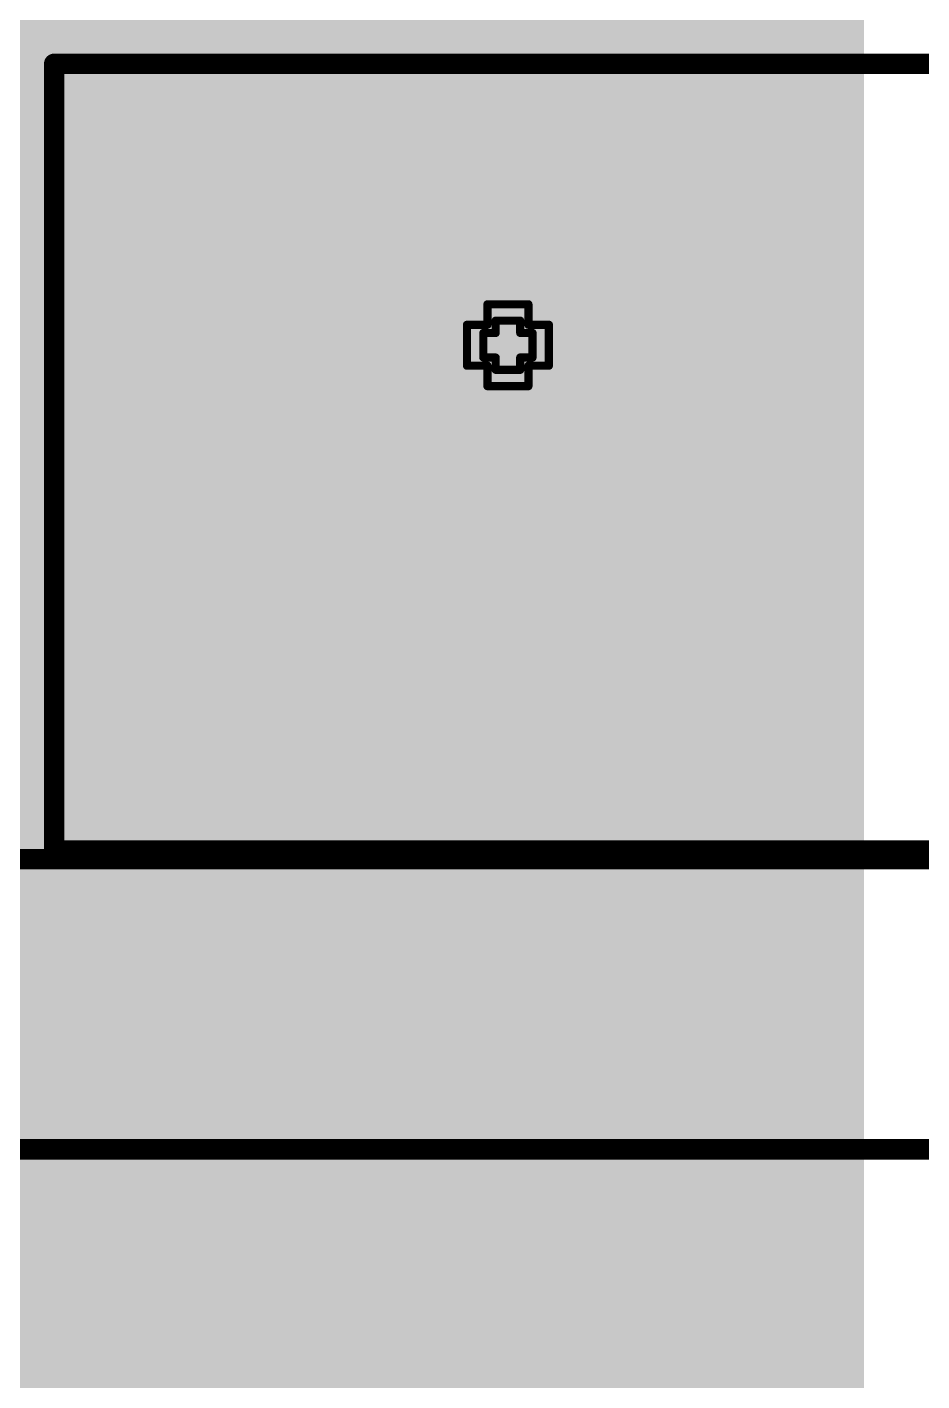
# Model space of a CAD drawing. Header units: inches. Extents: x 68 to 568, y 3 to 460.
# Drawn here: x 229.63 to 235.18, y 148.82 to 157.23 of the extents above; entities that cross this region are included whole.
import ezdxf

# ---------------------------------------------------------------- set-up
doc = ezdxf.new("R2010")
doc.units = ezdxf.units.IN
for name, color, linetype in [('Bottom Layer', 5, 'Continuous'), ('Bottom Solder', 6, 'Continuous'), ('Drill Drawing', 1, 'Continuous'), ('Layer 1', 16, 'Continuous'), ('Layer 2', 76, 'Continuous'), ('Multi-Layer', 9, 'Continuous'), ('Pad Holes', 156, 'Continuous'), ('Top Layer', 1, 'Continuous'), ('Top Overlay', 2, 'Continuous'), ('Top Solder', 216, 'Continuous')]:
    doc.layers.add(name, color=color, linetype=linetype)

# ---------------------------------------------------------------- blocks, each defined once
blk = doc.blocks.new('XSD366_094_10')
at = {"layer": 'Top Overlay'}
for points in [[(8.5, 0.9, 0.127, 0.127, 0), (-8.5, 0.9, 0.127, 0.127, 0)], [(8.5, -0.9, 0.127, 0.127, 0), (-8.5, -0.9, 0.127, 0.127, 0)]]:
    blk.add_lwpolyline(points, format="xyseb", dxfattribs=at)
blk = doc.blocks.new('TO_220_2_288')
at = {"layer": 'Bottom Layer'}
h = blk.add_hatch(color=5, dxfattribs=at)
edge = h.paths.add_edge_path()
edge.add_arc((2.54, -0.25), 1, 180, 360)
edge.add_line((3.54, -0.25), (3.54, 0.25))
edge.add_arc((2.54, 0.25), 1, 0, 180)
edge.add_line((1.54, 0.25), (1.54, -0.25))
at = {"layer": 'Bottom Solder'}
h = blk.add_hatch(color=6, dxfattribs=at)
edge = h.paths.add_edge_path()
edge.add_arc((2.54, -0.25), 1.0508, 180, 360)
edge.add_line((3.5908, -0.25), (3.5908, 0.25))
edge.add_arc((2.54, 0.25), 1.0508, 0, 180)
edge.add_line((1.4892, 0.25), (1.4892, -0.25))
at = {"layer": 'Layer 1'}
h = blk.add_hatch(color=16, dxfattribs=at)
edge = h.paths.add_edge_path()
edge.add_arc((2.54, -0.25), 1, 180, 360)
edge.add_line((3.54, -0.25), (3.54, 0.25))
edge.add_arc((2.54, 0.25), 1, 0, 180)
edge.add_line((1.54, 0.25), (1.54, -0.25))
at = {"layer": 'Layer 2'}
h = blk.add_hatch(color=76, dxfattribs=at)
edge = h.paths.add_edge_path()
edge.add_arc((2.54, -0.25), 1, 180, 360)
edge.add_line((3.54, -0.25), (3.54, 0.25))
edge.add_arc((2.54, 0.25), 1, 0, 180)
edge.add_line((1.54, 0.25), (1.54, -0.25))
at = {"layer": 'Multi-Layer'}
h = blk.add_hatch(color=9, dxfattribs=at)
edge = h.paths.add_edge_path()
edge.add_arc((2.54, -0.25), 1, 180, 360)
edge.add_line((3.54, -0.25), (3.54, 0.25))
edge.add_arc((2.54, 0.25), 1, 0, 180)
edge.add_line((1.54, 0.25), (1.54, -0.25))
at = {"layer": 'Pad Holes'}
h = blk.add_hatch(color=7, dxfattribs=at)
edge = h.paths.add_edge_path()
edge.add_arc((2.54, 0), 0.7, 0, 360)
at = {"layer": 'Top Layer'}
h = blk.add_hatch(color=1, dxfattribs=at)
edge = h.paths.add_edge_path()
edge.add_arc((2.54, -0.25), 1, 180, 360)
edge.add_line((3.54, -0.25), (3.54, 0.25))
edge.add_arc((2.54, 0.25), 1, 0, 180)
edge.add_line((1.54, 0.25), (1.54, -0.25))
at = {"layer": 'Top Solder'}
h = blk.add_hatch(color=216, dxfattribs=at)
edge = h.paths.add_edge_path()
edge.add_arc((2.54, -0.25), 1.0508, 180, 360)
edge.add_line((3.5908, -0.25), (3.5908, 0.25))
edge.add_arc((2.54, 0.25), 1.0508, 0, 180)
edge.add_line((1.4892, 0.25), (1.4892, -0.25))
at = {"layer": 'Top Overlay'}
for points in [[(5.354, 3.135, 0.127, 0.127, 0), (-5.354, 3.135, 0.127, 0.127, 0)], [(5.354, 3.135, 0.127, 0.127, 0), (5.354, -1.745, 0.127, 0.127, 0)], [(5.354, -1.746, 0.127, 0.127, 0), (-5.353, -1.746, 0.127, 0.127, 0)]]:
    blk.add_lwpolyline(points, format="xyseb", dxfattribs=at)
for points in [[(5.3222, 3.135, 0.0635, 0.0635, 1), (5.3857, 3.135, 0.0635, 0.0635, 1)], [(5.3222, 3.135, 0.0635, 0.0635, 1), (5.3857, 3.135, 0.0635, 0.0635, 1)], [(5.3222, -1.745, 0.0635, 0.0635, 1), (5.3857, -1.745, 0.0635, 0.0635, 1)], [(5.3222, -1.746, 0.0635, 0.0635, 1), (5.3857, -1.746, 0.0635, 0.0635, 1)]]:
    blk.add_lwpolyline(points, format="xyseb", close=True, dxfattribs=at)

msp = doc.modelspace()

# ---------------------------------------------------------------- hatches: boundary and pattern name
at = {"layer": 'Bottom Layer'}
h = msp.add_hatch(color=5, dxfattribs=at)
h.paths.add_polyline_path([(234.823, 148.0055), (271.399, 148.0055), (297.0784, 148.0055), (300.7106, 144.3733), (300.7106, 131.3939), (297.3578, 128.0411), (272.4404, 128.0411), (241.6048, 128.0411), (241.6048, 117.8049), (234.1091, 117.8049), (234.1091, 123.5453), (228.3968, 123.5453), (228.3968, 111.5438), (223.1644, 106.3114), (223.1644, 95.8085), (214.7062, 95.8085), (214.7062, 124.6885), (214.7062, 152.8823), (214.7062, 157.0987), (234.823, 157.0987)])
h.paths.add_polyline_path([(222.651, 153.6701), (222.157, 153.6701), (221.6724, 153.5737), (221.216, 153.3847), (220.8052, 153.1102), (220.4559, 152.7609), (220.1814, 152.3501), (219.9924, 151.8937), (219.896, 151.4091), (219.896, 150.9151), (219.9924, 150.4306), (220.1814, 149.9741), (220.4559, 149.5634), (220.8052, 149.214), (221.216, 148.9396), (221.6724, 148.7505), (222.157, 148.6541), (222.651, 148.6541), (223.1356, 148.7505), (223.592, 148.9396), (224.0028, 149.214), (224.3521, 149.5634), (224.6266, 149.9741), (224.8156, 150.4306), (224.912, 150.9151), (224.912, 151.4091), (224.8156, 151.8937), (224.6266, 152.3501), (224.3521, 152.7609), (224.0028, 153.1102), (223.592, 153.3847), (223.1356, 153.5737)], flags=0)
h.paths.add_polyline_path([(287.9385, 139.2438), (287.458, 139.1911), (286.997, 139.0458), (286.5732, 138.8133), (286.2029, 138.5025), (285.9003, 138.1255), (285.6771, 137.6968), (285.5418, 137.2327), (285.4997, 136.7511), (285.5523, 136.2706), (285.6977, 135.8096), (285.9302, 135.3858), (286.2409, 135.0155), (286.6179, 134.7129), (287.0467, 134.4897), (287.5108, 134.3544), (287.9923, 134.3123), (288.4728, 134.3649), (288.9339, 134.5103), (289.3577, 134.7428), (289.728, 135.0535), (290.0305, 135.4305), (290.2537, 135.8593), (290.389, 136.3234), (290.4311, 136.8049), (290.3785, 137.2854), (290.2331, 137.7465), (290.0006, 138.1703), (289.6899, 138.5406), (289.3129, 138.8431), (288.8842, 139.0664), (288.4201, 139.2016)], flags=0)
h.paths.add_polyline_path([(222.651, 127.0255), (222.1569, 127.0255), (221.6724, 126.9291), (221.216, 126.7401), (220.8052, 126.4656), (220.4559, 126.1163), (220.1814, 125.7055), (219.9923, 125.2491), (219.896, 124.7645), (219.896, 124.2705), (219.9923, 123.786), (220.1814, 123.3295), (220.4559, 122.9188), (220.8052, 122.5694), (221.216, 122.295), (221.6724, 122.1059), (222.1569, 122.0095), (222.651, 122.0095), (223.1355, 122.1059), (223.5919, 122.295), (224.0027, 122.5694), (224.352, 122.9188), (224.6265, 123.3295), (224.8156, 123.786), (224.9119, 124.2705), (224.9119, 124.7645), (224.8156, 125.2491), (224.6265, 125.7055), (224.352, 126.1163), (224.0027, 126.4656), (223.5919, 126.7401), (223.1355, 126.9291)], flags=0)
h.paths.add_polyline_path([(237.9472, 122.082), (237.617, 122.082), (237.2981, 121.9965), (237.0121, 121.8314), (236.7787, 121.598), (236.6136, 121.312), (236.5281, 120.9931), (236.5281, 120.6629), (236.6136, 120.344), (236.7787, 120.058), (237.0121, 119.8245), (237.2981, 119.6595), (237.617, 119.574), (237.9472, 119.574), (238.2661, 119.6595), (238.5521, 119.8245), (238.7856, 120.058), (238.9507, 120.344), (239.0361, 120.6629), (239.0361, 120.9931), (238.9507, 121.312), (238.7856, 121.598), (238.5521, 121.8314), (238.2661, 121.9965)], flags=0)
at = {"layer": 'Top Layer'}
msp.add_hatch(color=1, dxfattribs=at).paths.add_polyline_path([(225.298, 150.9776), (234.823, 150.9776), (234.823, 163.576), (225.298, 163.576)])
msp.add_hatch(color=1, dxfattribs=at).paths.add_polyline_path([(225.298, 150.9776), (234.823, 150.9776), (234.823, 163.576), (225.298, 163.576)])

# ---------------------------------------------------------------- linework, layer by layer
at = {"layer": 'Drill Drawing'}
for points in [[(232.487, 155.3785, 0.0508, 0.0508, 0), (232.487, 155.5055, 0.0508, 0.0508, 0)], [(232.487, 155.5055, 0.0508, 0.0508, 0), (232.741, 155.5055, 0.0508, 0.0508, 0)], [(232.741, 155.3785, 0.0508, 0.0508, 0), (232.741, 155.5055, 0.0508, 0.0508, 0)], [(232.5378, 155.3277, 0.0508, 0.0508, 0), (232.5378, 155.4039, 0.0508, 0.0508, 0)], [(232.5378, 155.4039, 0.0508, 0.0508, 0), (232.6902, 155.4039, 0.0508, 0.0508, 0)], [(232.6902, 155.3277, 0.0508, 0.0508, 0), (232.6902, 155.4039, 0.0508, 0.0508, 0)], [(232.36, 155.1245, 0.0508, 0.0508, 0), (232.36, 155.3785, 0.0508, 0.0508, 0)], [(232.36, 155.3785, 0.0508, 0.0508, 0), (232.487, 155.3785, 0.0508, 0.0508, 0)], [(232.4616, 155.1753, 0.0508, 0.0508, 0), (232.4616, 155.3277, 0.0508, 0.0508, 0)], [(232.4616, 155.3277, 0.0508, 0.0508, 0), (232.5378, 155.3277, 0.0508, 0.0508, 0)], [(232.6902, 155.3277, 0.0508, 0.0508, 0), (232.7664, 155.3277, 0.0508, 0.0508, 0)], [(232.741, 155.3785, 0.0508, 0.0508, 0), (232.868, 155.3785, 0.0508, 0.0508, 0)], [(232.7664, 155.1753, 0.0508, 0.0508, 0), (232.7664, 155.3277, 0.0508, 0.0508, 0)], [(232.868, 155.1245, 0.0508, 0.0508, 0), (232.868, 155.3785, 0.0508, 0.0508, 0)], [(232.4616, 155.1753, 0.0508, 0.0508, 0), (232.5378, 155.1753, 0.0508, 0.0508, 0)], [(232.5378, 155.0991, 0.0508, 0.0508, 0), (232.5378, 155.1753, 0.0508, 0.0508, 0)], [(232.6902, 155.1753, 0.0508, 0.0508, 0), (232.7664, 155.1753, 0.0508, 0.0508, 0)], [(232.6902, 155.0991, 0.0508, 0.0508, 0), (232.6902, 155.1753, 0.0508, 0.0508, 0)], [(232.36, 155.1245, 0.0508, 0.0508, 0), (232.487, 155.1245, 0.0508, 0.0508, 0)], [(232.487, 154.9975, 0.0508, 0.0508, 0), (232.487, 155.1245, 0.0508, 0.0508, 0)], [(232.5378, 155.0991, 0.0508, 0.0508, 0), (232.6902, 155.0991, 0.0508, 0.0508, 0)], [(232.741, 155.1245, 0.0508, 0.0508, 0), (232.868, 155.1245, 0.0508, 0.0508, 0)], [(232.741, 154.9975, 0.0508, 0.0508, 0), (232.741, 155.1245, 0.0508, 0.0508, 0)], [(232.487, 154.9975, 0.0508, 0.0508, 0), (232.741, 154.9975, 0.0508, 0.0508, 0)]]:
    msp.add_lwpolyline(points, format="xyseb", dxfattribs=at)
for points in [[(232.4743, 155.5055, 0.0254, 0.0254, 1), (232.4997, 155.5055, 0.0254, 0.0254, 1)], [(232.4743, 155.5055, 0.0254, 0.0254, 1), (232.4997, 155.5055, 0.0254, 0.0254, 1)], [(232.7283, 155.5055, 0.0254, 0.0254, 1), (232.7537, 155.5055, 0.0254, 0.0254, 1)], [(232.7283, 155.5055, 0.0254, 0.0254, 1), (232.7537, 155.5055, 0.0254, 0.0254, 1)], [(232.5251, 155.4039, 0.0254, 0.0254, 1), (232.5505, 155.4039, 0.0254, 0.0254, 1)], [(232.5251, 155.4039, 0.0254, 0.0254, 1), (232.5505, 155.4039, 0.0254, 0.0254, 1)], [(232.6775, 155.4039, 0.0254, 0.0254, 1), (232.7029, 155.4039, 0.0254, 0.0254, 1)], [(232.6775, 155.4039, 0.0254, 0.0254, 1), (232.7029, 155.4039, 0.0254, 0.0254, 1)], [(232.3473, 155.3785, 0.0254, 0.0254, 1), (232.3727, 155.3785, 0.0254, 0.0254, 1)], [(232.3473, 155.3785, 0.0254, 0.0254, 1), (232.3727, 155.3785, 0.0254, 0.0254, 1)], [(232.4489, 155.3277, 0.0254, 0.0254, 1), (232.4743, 155.3277, 0.0254, 0.0254, 1)], [(232.4489, 155.3277, 0.0254, 0.0254, 1), (232.4743, 155.3277, 0.0254, 0.0254, 1)], [(232.4743, 155.3785, 0.0254, 0.0254, 1), (232.4997, 155.3785, 0.0254, 0.0254, 1)], [(232.4743, 155.3785, 0.0254, 0.0254, 1), (232.4997, 155.3785, 0.0254, 0.0254, 1)], [(232.5251, 155.3277, 0.0254, 0.0254, 1), (232.5505, 155.3277, 0.0254, 0.0254, 1)], [(232.5251, 155.3277, 0.0254, 0.0254, 1), (232.5505, 155.3277, 0.0254, 0.0254, 1)], [(232.6775, 155.3277, 0.0254, 0.0254, 1), (232.7029, 155.3277, 0.0254, 0.0254, 1)], [(232.6775, 155.3277, 0.0254, 0.0254, 1), (232.7029, 155.3277, 0.0254, 0.0254, 1)], [(232.7283, 155.3785, 0.0254, 0.0254, 1), (232.7537, 155.3785, 0.0254, 0.0254, 1)], [(232.7283, 155.3785, 0.0254, 0.0254, 1), (232.7537, 155.3785, 0.0254, 0.0254, 1)], [(232.7537, 155.3277, 0.0254, 0.0254, 1), (232.7791, 155.3277, 0.0254, 0.0254, 1)], [(232.7537, 155.3277, 0.0254, 0.0254, 1), (232.7791, 155.3277, 0.0254, 0.0254, 1)], [(232.8553, 155.3785, 0.0254, 0.0254, 1), (232.8807, 155.3785, 0.0254, 0.0254, 1)], [(232.8553, 155.3785, 0.0254, 0.0254, 1), (232.8807, 155.3785, 0.0254, 0.0254, 1)], [(232.4489, 155.1753, 0.0254, 0.0254, 1), (232.4743, 155.1753, 0.0254, 0.0254, 1)], [(232.4489, 155.1753, 0.0254, 0.0254, 1), (232.4743, 155.1753, 0.0254, 0.0254, 1)], [(232.5251, 155.1753, 0.0254, 0.0254, 1), (232.5505, 155.1753, 0.0254, 0.0254, 1)], [(232.5251, 155.1753, 0.0254, 0.0254, 1), (232.5505, 155.1753, 0.0254, 0.0254, 1)], [(232.6775, 155.1753, 0.0254, 0.0254, 1), (232.7029, 155.1753, 0.0254, 0.0254, 1)], [(232.6775, 155.1753, 0.0254, 0.0254, 1), (232.7029, 155.1753, 0.0254, 0.0254, 1)], [(232.7537, 155.1753, 0.0254, 0.0254, 1), (232.7791, 155.1753, 0.0254, 0.0254, 1)], [(232.7537, 155.1753, 0.0254, 0.0254, 1), (232.7791, 155.1753, 0.0254, 0.0254, 1)], [(232.3473, 155.1245, 0.0254, 0.0254, 1), (232.3727, 155.1245, 0.0254, 0.0254, 1)], [(232.3473, 155.1245, 0.0254, 0.0254, 1), (232.3727, 155.1245, 0.0254, 0.0254, 1)], [(232.4743, 155.1245, 0.0254, 0.0254, 1), (232.4997, 155.1245, 0.0254, 0.0254, 1)], [(232.4743, 155.1245, 0.0254, 0.0254, 1), (232.4997, 155.1245, 0.0254, 0.0254, 1)], [(232.5251, 155.0991, 0.0254, 0.0254, 1), (232.5505, 155.0991, 0.0254, 0.0254, 1)], [(232.5251, 155.0991, 0.0254, 0.0254, 1), (232.5505, 155.0991, 0.0254, 0.0254, 1)], [(232.6775, 155.0991, 0.0254, 0.0254, 1), (232.7029, 155.0991, 0.0254, 0.0254, 1)], [(232.6775, 155.0991, 0.0254, 0.0254, 1), (232.7029, 155.0991, 0.0254, 0.0254, 1)], [(232.7283, 155.1245, 0.0254, 0.0254, 1), (232.7537, 155.1245, 0.0254, 0.0254, 1)], [(232.7283, 155.1245, 0.0254, 0.0254, 1), (232.7537, 155.1245, 0.0254, 0.0254, 1)], [(232.8553, 155.1245, 0.0254, 0.0254, 1), (232.8807, 155.1245, 0.0254, 0.0254, 1)], [(232.8553, 155.1245, 0.0254, 0.0254, 1), (232.8807, 155.1245, 0.0254, 0.0254, 1)], [(232.4743, 154.9975, 0.0254, 0.0254, 1), (232.4997, 154.9975, 0.0254, 0.0254, 1)], [(232.4743, 154.9975, 0.0254, 0.0254, 1), (232.4997, 154.9975, 0.0254, 0.0254, 1)], [(232.7283, 154.9975, 0.0254, 0.0254, 1), (232.7537, 154.9975, 0.0254, 0.0254, 1)], [(232.7283, 154.9975, 0.0254, 0.0254, 1), (232.7537, 154.9975, 0.0254, 0.0254, 1)]]:
    msp.add_lwpolyline(points, format="xyseb", close=True, dxfattribs=at)

# ---------------------------------------------------------------- block references
at = {"rotation": 180}
for name, p in [('XSD366_094_10', (235.154, 151.1621)), ('TO_220_2_288', (235.154, 155.2515))]:
    msp.add_blockref(name, p, dxfattribs=at)

doc.saveas('drawing.dxf')
